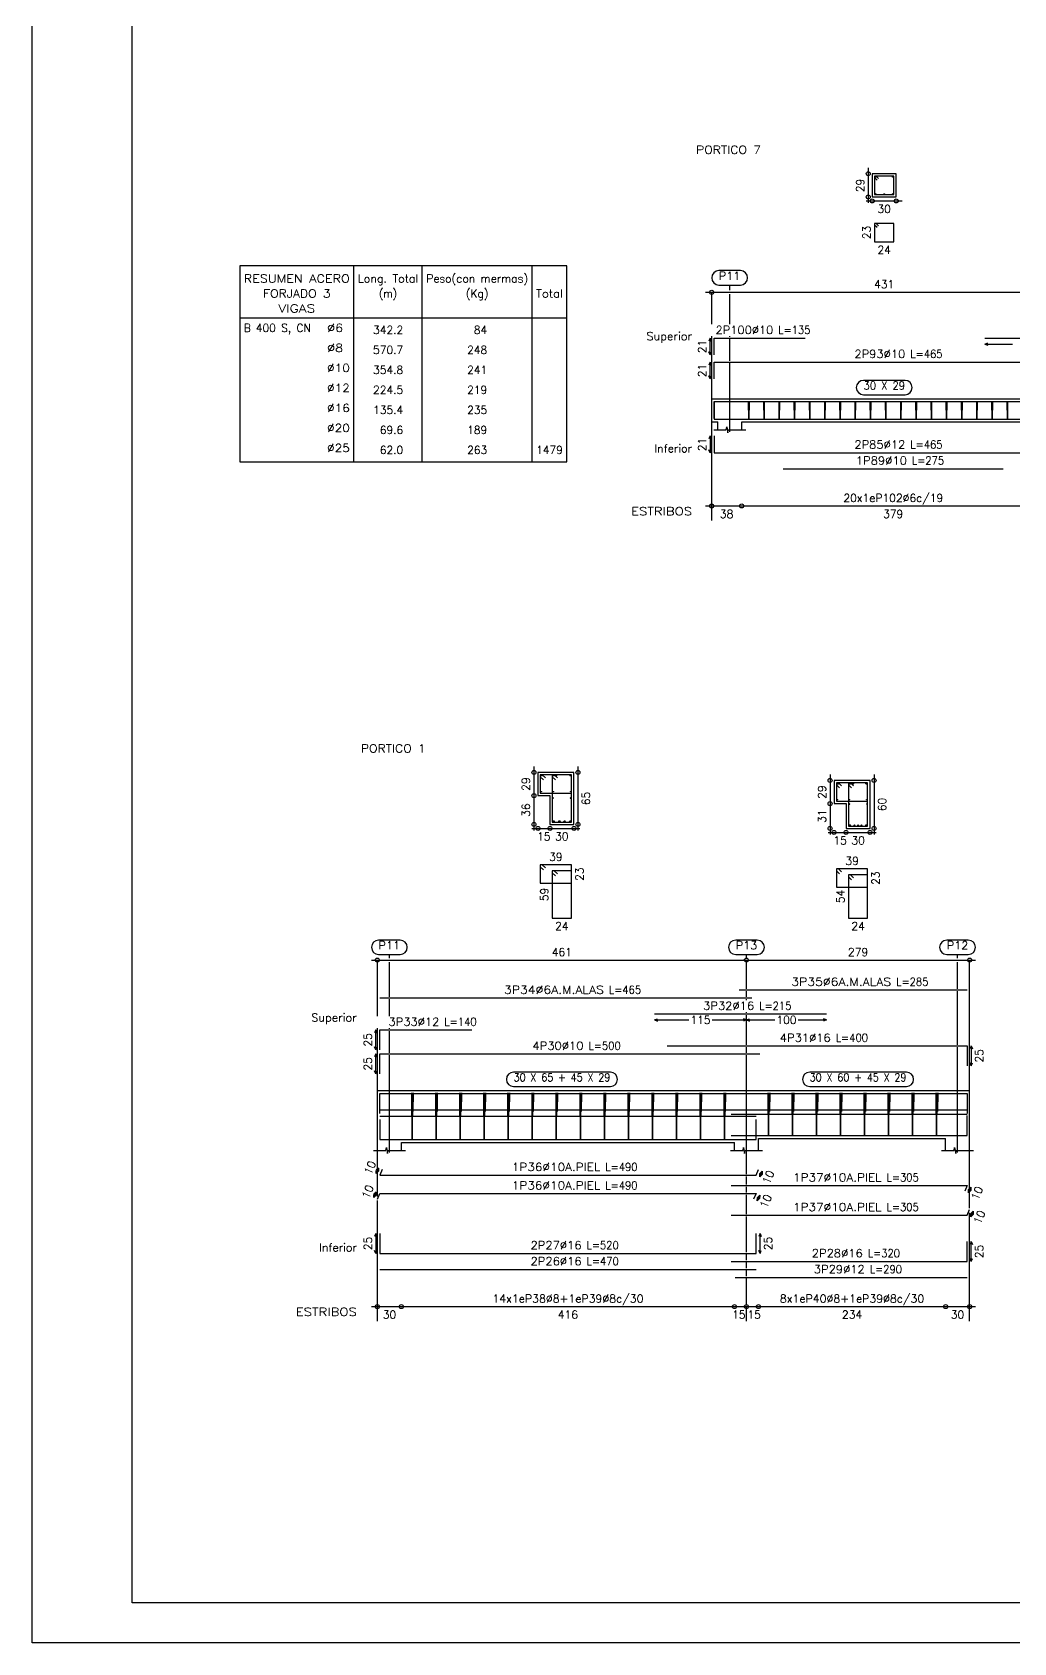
# Model space of a CAD drawing. Header units: millimetres. Extents: x 650.1 to 709.5, y 350.8 to 392.8.
# Drawn here: x 650.06 to 662.33, y 350.78 to 370.91 of the extents above; entities that cross this region are included whole.
import ezdxf
from ezdxf.enums import TextEntityAlignment as Align

# ---------------------------------------------------------------- set-up
doc = ezdxf.new("R2010")
doc.units = ezdxf.units.MM
doc.linetypes.add('CYPELINEA', pattern=[0])
for name, color, linetype in [('015', 1, 'Continuous'), ('07', 6, 'Continuous'), ('ARM_DENTRO_VIGA', 4, 'Continuous'), ('ARM_ESTRIBOS', 5, 'Continuous'), ('ARM_LONGITUDES', 3, 'CYPELINEA'), ('ARM_TEXTOS', 3, 'CYPELINEA'), ('COT_ARM', 3, 'CYPELINEA'), ('COT_COTAS', 3, 'CYPELINEA'), ('COT_EST', 3, 'CYPELINEA'), ('COT_LIN_APOYOS', 2, 'CYPELINEA'), ('COT_LIN_AUX_COTA', 2, 'CYPELINEA'), ('REF_ESCALA', 3, 'CYPELINEA'), ('REF_NOMBRE', 3, 'CYPELINEA'), ('REF_REFERENCIA', 3, 'CYPELINEA'), ('SEC_CONTORNOS', 2, 'Continuous'), ('SEC_DIM_VIGA', 3, 'CYPELINEA'), ('TABLAS', 1, 'CYPELINEA'), ('TXT_EST', 3, 'CYPELINEA'), ('TXT_LONG', 3, 'CYPELINEA')]:
    doc.layers.add(name, color=color, linetype=linetype)
doc.styles.get("Standard").update_dxf_attribs({"font": 'romans.shx'})

# ---------------------------------------------------------------- blocks, each defined once
blk = doc.blocks.new('A0H')
at = {"layer": '015'}
blk.add_lwpolyline([(-1179, -10), (-1179, 831), (10, 831), (10, -10)], close=True, dxfattribs=at)
at = {"layer": '07'}
blk.add_lwpolyline([(-1154, 0), (-1154, 821), (0, 821), (0, 0)], close=True, dxfattribs=at)

msp = doc.modelspace()

# ---------------------------------------------------------------- linework, layer by layer
at = {"layer": 'ARM_DENTRO_VIGA', "color": 4}
for p, q in [((660.592, 369.102), (660.607, 369.102)), ((660.599, 369.11), (660.599, 369.095)), ((660.81, 369.102), (660.825, 369.102)), ((660.817, 369.11), (660.817, 369.095)), ((660.591, 368.885), (660.609, 368.885)), ((660.6, 368.894), (660.6, 368.876)), ((660.701, 368.885), (660.716, 368.885)), ((660.708, 368.892), (660.708, 368.877)), ((660.807, 368.885), (660.825, 368.885)), ((660.816, 368.894), (660.816, 368.876)), ((656.424, 361.629), (656.424, 361.614)), ((656.574, 361.629), (656.574, 361.614)), ((656.608, 361.629), (656.608, 361.614)), ((656.788, 361.629), (656.788, 361.614)), ((656.417, 361.621), (656.432, 361.621)), ((656.422, 361.424), (656.422, 361.415)), ((656.567, 361.621), (656.582, 361.621)), ((656.572, 361.424), (656.572, 361.415)), ((656.601, 361.621), (656.616, 361.621)), ((656.781, 361.621), (656.796, 361.621)), ((656.79, 361.424), (656.79, 361.415)), ((660.115, 361.521), (660.139, 361.521)), ((660.127, 361.533), (660.127, 361.509)), ((660.265, 361.521), (660.289, 361.521)), ((660.277, 361.533), (660.277, 361.509)), ((660.305, 361.521), (660.329, 361.521)), ((660.317, 361.533), (660.317, 361.509)), ((660.473, 361.521), (660.497, 361.521)), ((660.485, 361.533), (660.485, 361.509)), ((656.418, 361.419), (656.427, 361.419)), ((656.562, 361.339), (656.577, 361.339)), ((656.568, 361.419), (656.577, 361.419)), ((656.569, 361.347), (656.569, 361.332)), ((656.785, 361.339), (656.8, 361.339)), ((656.786, 361.419), (656.795, 361.419)), ((656.793, 361.347), (656.793, 361.332)), ((660.118, 361.319), (660.127, 361.319)), ((660.122, 361.324), (660.122, 361.315)), ((660.262, 361.264), (660.277, 361.264)), ((660.268, 361.319), (660.277, 361.319)), ((660.269, 361.272), (660.269, 361.257)), ((660.272, 361.324), (660.272, 361.315)), ((660.485, 361.264), (660.5, 361.264)), ((660.486, 361.319), (660.495, 361.319)), ((660.49, 361.324), (660.49, 361.315)), ((660.493, 361.272), (660.493, 361.257)), ((656.565, 361.047), (656.589, 361.047)), ((656.577, 361.059), (656.577, 361.035)), ((656.637, 361.047), (656.661, 361.047)), ((656.649, 361.059), (656.649, 361.035)), ((656.701, 361.047), (656.725, 361.047)), ((656.713, 361.059), (656.713, 361.035)), ((656.773, 361.047), (656.797, 361.047)), ((656.785, 361.059), (656.785, 361.035)), ((660.265, 360.997), (660.289, 360.997)), ((660.277, 361.009), (660.277, 360.985)), ((660.328, 360.997), (660.346, 360.997)), ((660.337, 361.006), (660.337, 360.988)), ((660.372, 360.997), (660.39, 360.997)), ((660.381, 361.006), (660.381, 360.988)), ((660.416, 360.997), (660.434, 360.997)), ((660.425, 361.006), (660.425, 360.988)), ((660.473, 360.997), (660.497, 360.997)), ((660.485, 361.009), (660.485, 360.985))]:
    msp.add_line(p, q, dxfattribs=at)
for points in [[(658.582, 366.876), (658.582, 367.086), (659.722, 367.086)], [(661.964, 367.086), (663.714, 367.086)], [(658.582, 366.576), (658.582, 366.786), (663.022, 366.786)], [(658.582, 366.082), (658.582, 366.292), (663.022, 366.292)], [(658.582, 366.082), (658.582, 366.292), (659.722, 366.292)], [(658.582, 366.284), (658.582, 366.074), (663.022, 366.074)], [(661.964, 366.292), (663.714, 366.292)], [(659.446, 366.074), (662.196, 366.074)], [(658.582, 365.863), (658.582, 365.653), (663.022, 365.653)], [(659.446, 365.453), (662.196, 365.453)], [(654.405, 358.842), (659.055, 358.842)], [(658.895, 358.942), (661.745, 358.942)], [(657.837, 358.642), (659.987, 358.642)], [(654.405, 358.192), (654.405, 358.442), (655.555, 358.442)], [(657.995, 358.242), (661.745, 358.242), (661.745, 357.992)], [(654.405, 357.892), (654.405, 358.142), (659.155, 358.142)], [(654.405, 357.396), (654.405, 357.646), (659.155, 357.646)], [(654.405, 357.396), (654.405, 357.646), (655.555, 357.646)], [(657.837, 357.646), (659.987, 357.646)], [(657.995, 357.646), (661.745, 357.646), (661.745, 357.396)], [(654.405, 357.444), (659.055, 357.444)], [(658.895, 357.444), (661.745, 357.444)], [(654.406, 357.364), (659.106, 357.364)], [(654.406, 357.364), (659.106, 357.364)], [(654.406, 357.322), (654.406, 357.072), (659.106, 357.072), (659.106, 357.322)], [(658.795, 357.389), (661.745, 357.389)], [(658.795, 357.389), (661.745, 357.389)], [(658.795, 357.122), (661.745, 357.122), (661.745, 357.372)], [(654.406, 357.072), (659.106, 357.072)], [(658.845, 357.122), (661.745, 357.122)], [(654.436, 356.696), (654.406, 356.626), (659.106, 356.626), (659.136, 356.696)], [(654.376, 356.326), (654.406, 356.396), (659.106, 356.396), (659.076, 356.326)], [(658.795, 356.496), (661.745, 356.496), (661.715, 356.426)], [(658.795, 356.126), (661.745, 356.126), (661.775, 356.196)], [(654.406, 355.899), (654.406, 355.649), (659.106, 355.649), (659.106, 355.899)], [(658.795, 355.549), (661.745, 355.549), (661.745, 355.799)], [(654.406, 355.449), (659.106, 355.449)], [(658.845, 355.349), (661.745, 355.349)]]:
    msp.add_lwpolyline(points, dxfattribs=at)
for centre, radius in [((660.599, 369.102), 0.005), ((660.817, 369.102), 0.005), ((660.6, 368.885), 0.006), ((660.708, 368.885), 0.005), ((660.816, 368.885), 0.006), ((656.424, 361.621), 0.005), ((656.574, 361.621), 0.005), ((656.608, 361.621), 0.005), ((656.788, 361.621), 0.005), ((656.422, 361.419), 0.003), ((656.572, 361.419), 0.003), ((656.79, 361.419), 0.003), ((660.127, 361.521), 0.008), ((660.277, 361.521), 0.008), ((660.317, 361.521), 0.008), ((660.485, 361.521), 0.008), ((656.569, 361.339), 0.005), ((656.793, 361.339), 0.005), ((660.122, 361.319), 0.003), ((660.269, 361.264), 0.005), ((660.272, 361.319), 0.003), ((660.49, 361.319), 0.003), ((660.493, 361.264), 0.005), ((656.577, 361.047), 0.008), ((656.649, 361.047), 0.008), ((656.713, 361.047), 0.008), ((656.785, 361.047), 0.008), ((660.277, 360.997), 0.008), ((660.337, 360.997), 0.006), ((660.381, 360.997), 0.006), ((660.425, 360.997), 0.006), ((660.485, 360.997), 0.008)]:
    msp.add_circle(centre, radius, dxfattribs=at)
at = {"layer": 'ARM_ESTRIBOS', "color": 5}
for points in [[(660.636, 369.079), (660.606, 369.109), (660.588, 369.109), (660.588, 368.879), (660.828, 368.879), (660.828, 369.109), (660.588, 369.109), (660.588, 369.091), (660.618, 369.061)], [(660.636, 368.489), (660.606, 368.519), (660.588, 368.519), (660.588, 368.289), (660.828, 368.289), (660.828, 368.519), (660.588, 368.519), (660.588, 368.501), (660.618, 368.471)], [(659.02, 366.269), (659.02, 366.298), (659.017, 366.068), (659.014, 366.298), (659.014, 366.28), (659.014, 366.251)], [(659.21, 366.269), (659.21, 366.298), (659.207, 366.068), (659.204, 366.298), (659.204, 366.28), (659.204, 366.251)], [(659.4, 366.269), (659.4, 366.298), (659.397, 366.068), (659.394, 366.298), (659.394, 366.28), (659.394, 366.251)], [(659.59, 366.269), (659.59, 366.298), (659.587, 366.068), (659.584, 366.298), (659.584, 366.28), (659.584, 366.251)], [(659.78, 366.269), (659.78, 366.298), (659.777, 366.068), (659.774, 366.298), (659.774, 366.28), (659.774, 366.251)], [(659.97, 366.269), (659.97, 366.298), (659.967, 366.068), (659.964, 366.298), (659.964, 366.28), (659.964, 366.251)], [(660.16, 366.269), (660.16, 366.298), (660.157, 366.068), (660.154, 366.298), (660.154, 366.28), (660.154, 366.251)], [(660.35, 366.269), (660.35, 366.298), (660.347, 366.068), (660.344, 366.298), (660.344, 366.28), (660.344, 366.251)], [(660.54, 366.269), (660.54, 366.298), (660.537, 366.068), (660.534, 366.298), (660.534, 366.28), (660.534, 366.251)], [(660.73, 366.269), (660.73, 366.298), (660.727, 366.068), (660.724, 366.298), (660.724, 366.28), (660.724, 366.251)], [(660.92, 366.269), (660.92, 366.298), (660.917, 366.068), (660.914, 366.298), (660.914, 366.28), (660.914, 366.251)], [(661.11, 366.269), (661.11, 366.298), (661.107, 366.068), (661.104, 366.298), (661.104, 366.28), (661.104, 366.251)], [(661.3, 366.269), (661.3, 366.298), (661.297, 366.068), (661.294, 366.298), (661.294, 366.28), (661.294, 366.251)], [(661.49, 366.269), (661.49, 366.298), (661.487, 366.068), (661.484, 366.298), (661.484, 366.28), (661.484, 366.251)], [(661.68, 366.269), (661.68, 366.298), (661.677, 366.068), (661.674, 366.298), (661.674, 366.28), (661.674, 366.251)], [(661.87, 366.269), (661.87, 366.298), (661.867, 366.068), (661.864, 366.298), (661.864, 366.28), (661.864, 366.251)], [(662.06, 366.269), (662.06, 366.298), (662.057, 366.068), (662.054, 366.298), (662.054, 366.28), (662.054, 366.251)], [(662.25, 366.269), (662.25, 366.298), (662.247, 366.068), (662.244, 366.298), (662.244, 366.28), (662.244, 366.251)], [(656.475, 361.59), (656.435, 361.629), (656.411, 361.629), (656.411, 361.399), (656.801, 361.399), (656.801, 361.629), (656.411, 361.629), (656.411, 361.605), (656.451, 361.566)], [(656.625, 361.59), (656.585, 361.629), (656.561, 361.629), (656.561, 361.039), (656.801, 361.039), (656.801, 361.629), (656.561, 361.629), (656.561, 361.605), (656.601, 361.566)], [(660.175, 361.49), (660.135, 361.529), (660.111, 361.529), (660.111, 361.299), (660.501, 361.299), (660.501, 361.529), (660.111, 361.529), (660.111, 361.505), (660.151, 361.466)], [(660.325, 361.49), (660.285, 361.529), (660.261, 361.529), (660.261, 360.989), (660.501, 360.989), (660.501, 361.529), (660.261, 361.529), (660.261, 361.505), (660.301, 361.466)], [(656.475, 360.465), (656.435, 360.504), (656.411, 360.504), (656.411, 360.274), (656.801, 360.274), (656.801, 360.504), (656.411, 360.504), (656.411, 360.48), (656.451, 360.441)], [(656.625, 360.39), (656.585, 360.429), (656.561, 360.429), (656.561, 359.839), (656.801, 359.839), (656.801, 360.429), (656.561, 360.429), (656.561, 360.405), (656.601, 360.366)], [(660.175, 360.415), (660.135, 360.454), (660.111, 360.454), (660.111, 360.224), (660.501, 360.224), (660.501, 360.454), (660.111, 360.454), (660.111, 360.43), (660.151, 360.391)], [(660.325, 360.34), (660.285, 360.379), (660.261, 360.379), (660.261, 359.839), (660.501, 359.839), (660.501, 360.379), (660.261, 360.379), (660.261, 360.355), (660.301, 360.316)], [(654.815, 357.615), (654.815, 357.654), (654.811, 357.064), (654.807, 357.654), (654.806, 357.63), (654.806, 357.591)], [(654.824, 357.615), (654.824, 357.654), (654.82, 357.424), (654.816, 357.654), (654.816, 357.63), (654.816, 357.591)], [(655.115, 357.615), (655.115, 357.654), (655.111, 357.064), (655.107, 357.654), (655.106, 357.63), (655.106, 357.591)], [(655.124, 357.615), (655.124, 357.654), (655.12, 357.424), (655.116, 357.654), (655.116, 357.63), (655.116, 357.591)], [(655.415, 357.615), (655.415, 357.654), (655.411, 357.064), (655.407, 357.654), (655.406, 357.63), (655.406, 357.591)], [(655.424, 357.615), (655.424, 357.654), (655.42, 357.424), (655.416, 357.654), (655.416, 357.63), (655.416, 357.591)], [(655.715, 357.615), (655.715, 357.654), (655.711, 357.064), (655.707, 357.654), (655.706, 357.63), (655.706, 357.591)], [(655.724, 357.615), (655.724, 357.654), (655.72, 357.424), (655.716, 357.654), (655.716, 357.63), (655.716, 357.591)], [(656.015, 357.615), (656.015, 357.654), (656.011, 357.064), (656.007, 357.654), (656.006, 357.63), (656.006, 357.591)], [(656.024, 357.615), (656.024, 357.654), (656.02, 357.424), (656.016, 357.654), (656.016, 357.63), (656.016, 357.591)], [(656.315, 357.615), (656.315, 357.654), (656.311, 357.064), (656.307, 357.654), (656.306, 357.63), (656.306, 357.591)], [(656.324, 357.615), (656.324, 357.654), (656.32, 357.424), (656.316, 357.654), (656.316, 357.63), (656.316, 357.591)], [(656.615, 357.615), (656.615, 357.654), (656.611, 357.064), (656.607, 357.654), (656.606, 357.63), (656.606, 357.591)], [(656.624, 357.615), (656.624, 357.654), (656.62, 357.424), (656.616, 357.654), (656.616, 357.63), (656.616, 357.591)], [(656.915, 357.615), (656.915, 357.654), (656.911, 357.064), (656.907, 357.654), (656.906, 357.63), (656.906, 357.591)], [(656.924, 357.615), (656.924, 357.654), (656.92, 357.424), (656.916, 357.654), (656.916, 357.63), (656.916, 357.591)], [(657.215, 357.615), (657.215, 357.654), (657.211, 357.064), (657.207, 357.654), (657.206, 357.63), (657.206, 357.591)], [(657.224, 357.615), (657.224, 357.654), (657.22, 357.424), (657.216, 357.654), (657.216, 357.63), (657.216, 357.591)], [(657.515, 357.615), (657.515, 357.654), (657.511, 357.064), (657.507, 357.654), (657.506, 357.63), (657.506, 357.591)], [(657.524, 357.615), (657.524, 357.654), (657.52, 357.424), (657.516, 357.654), (657.516, 357.63), (657.516, 357.591)], [(657.815, 357.615), (657.815, 357.654), (657.811, 357.064), (657.807, 357.654), (657.806, 357.63), (657.806, 357.591)], [(657.824, 357.615), (657.824, 357.654), (657.82, 357.424), (657.816, 357.654), (657.816, 357.63), (657.816, 357.591)], [(658.115, 357.615), (658.115, 357.654), (658.111, 357.064), (658.107, 357.654), (658.106, 357.63), (658.106, 357.591)], [(658.124, 357.615), (658.124, 357.654), (658.12, 357.424), (658.116, 357.654), (658.116, 357.63), (658.116, 357.591)], [(658.415, 357.615), (658.415, 357.654), (658.411, 357.064), (658.407, 357.654), (658.406, 357.63), (658.406, 357.591)], [(658.424, 357.615), (658.424, 357.654), (658.42, 357.424), (658.416, 357.654), (658.416, 357.63), (658.416, 357.591)], [(658.715, 357.615), (658.715, 357.654), (658.711, 357.064), (658.707, 357.654), (658.706, 357.63), (658.706, 357.591)], [(658.724, 357.615), (658.724, 357.654), (658.72, 357.424), (658.716, 357.654), (658.716, 357.63), (658.716, 357.591)], [(659.267, 357.615), (659.267, 357.654), (659.263, 357.114), (659.259, 357.654), (659.259, 357.63), (659.259, 357.591)], [(659.277, 357.615), (659.277, 357.654), (659.273, 357.424), (659.269, 357.654), (659.268, 357.63), (659.268, 357.591)], [(659.567, 357.615), (659.567, 357.654), (659.563, 357.114), (659.559, 357.654), (659.559, 357.63), (659.559, 357.591)], [(659.577, 357.615), (659.577, 357.654), (659.573, 357.424), (659.569, 357.654), (659.568, 357.63), (659.568, 357.591)], [(659.867, 357.615), (659.867, 357.654), (659.863, 357.114), (659.859, 357.654), (659.859, 357.63), (659.859, 357.591)], [(659.877, 357.615), (659.877, 357.654), (659.873, 357.424), (659.869, 357.654), (659.868, 357.63), (659.868, 357.591)], [(660.167, 357.615), (660.167, 357.654), (660.163, 357.114), (660.159, 357.654), (660.159, 357.63), (660.159, 357.591)], [(660.177, 357.615), (660.177, 357.654), (660.173, 357.424), (660.169, 357.654), (660.168, 357.63), (660.168, 357.591)], [(660.467, 357.615), (660.467, 357.654), (660.463, 357.114), (660.459, 357.654), (660.459, 357.63), (660.459, 357.591)], [(660.477, 357.615), (660.477, 357.654), (660.473, 357.424), (660.469, 357.654), (660.468, 357.63), (660.468, 357.591)], [(660.767, 357.615), (660.767, 357.654), (660.763, 357.114), (660.759, 357.654), (660.759, 357.63), (660.759, 357.591)], [(660.777, 357.615), (660.777, 357.654), (660.773, 357.424), (660.769, 357.654), (660.768, 357.63), (660.768, 357.591)], [(661.067, 357.615), (661.067, 357.654), (661.063, 357.114), (661.059, 357.654), (661.059, 357.63), (661.059, 357.591)], [(661.077, 357.615), (661.077, 357.654), (661.073, 357.424), (661.069, 357.654), (661.068, 357.63), (661.068, 357.591)], [(661.367, 357.615), (661.367, 357.654), (661.363, 357.114), (661.359, 357.654), (661.359, 357.63), (661.359, 357.591)], [(661.377, 357.615), (661.377, 357.654), (661.373, 357.424), (661.369, 357.654), (661.368, 357.63), (661.368, 357.591)]]:
    msp.add_lwpolyline(points, dxfattribs=at)
at = {"layer": 'ARM_LONGITUDES', "color": 3}
for p, q in [((658.532, 367.086), (658.517, 367.048)), ((658.532, 366.876), (658.532, 367.086)), ((658.532, 367.086), (658.547, 367.048)), ((658.532, 366.876), (658.517, 366.913)), ((658.532, 366.876), (658.547, 366.913)), ((658.532, 366.786), (658.517, 366.748)), ((658.532, 366.576), (658.532, 366.786)), ((658.532, 366.786), (658.547, 366.748)), ((658.532, 366.576), (658.517, 366.613)), ((658.532, 366.576), (658.547, 366.613)), ((658.532, 365.863), (658.517, 365.826)), ((658.532, 365.863), (658.532, 365.653)), ((658.532, 365.863), (658.547, 365.826)), ((658.532, 365.653), (658.517, 365.691)), ((658.532, 365.653), (658.547, 365.691)), ((654.355, 358.442), (654.34, 358.404)), ((654.355, 358.192), (654.355, 358.442)), ((654.355, 358.442), (654.37, 358.404)), ((654.355, 358.192), (654.34, 358.229)), ((654.355, 358.192), (654.37, 358.229)), ((661.795, 358.242), (661.78, 358.204)), ((661.795, 358.242), (661.795, 357.992)), ((661.795, 358.242), (661.81, 358.204)), ((654.355, 358.142), (654.34, 358.104)), ((654.355, 357.892), (654.355, 358.142)), ((654.355, 358.142), (654.37, 358.104)), ((661.795, 357.992), (661.78, 358.029)), ((661.795, 357.992), (661.81, 358.029)), ((654.355, 357.892), (654.34, 357.929)), ((654.355, 357.892), (654.37, 357.929)), ((654.39, 356.716), (654.36, 356.646)), ((654.36, 356.646), (654.361, 356.687)), ((654.36, 356.646), (654.389, 356.675)), ((654.39, 356.716), (654.361, 356.688)), ((654.39, 356.716), (654.389, 356.676)), ((659.152, 356.607), (659.182, 356.677)), ((659.152, 356.607), (659.153, 356.647)), ((659.152, 356.607), (659.181, 356.635)), ((659.182, 356.677), (659.153, 356.648)), ((659.182, 356.677), (659.181, 356.636)), ((654.33, 356.346), (654.36, 356.416)), ((654.36, 356.416), (654.331, 356.388)), ((654.36, 356.416), (654.359, 356.376)), ((661.791, 356.477), (661.761, 356.407)), ((661.761, 356.407), (661.762, 356.447)), ((661.761, 356.407), (661.789, 356.435)), ((661.791, 356.477), (661.762, 356.448)), ((661.791, 356.477), (661.79, 356.436)), ((654.33, 356.346), (654.331, 356.387)), ((654.33, 356.346), (654.359, 356.375)), ((659.152, 356.377), (659.122, 356.307)), ((659.122, 356.307), (659.123, 356.347)), ((659.122, 356.307), (659.151, 356.335)), ((659.152, 356.377), (659.123, 356.348)), ((659.152, 356.377), (659.151, 356.336)), ((661.791, 356.107), (661.821, 356.177)), ((661.791, 356.107), (661.792, 356.147)), ((661.791, 356.107), (661.819, 356.135)), ((661.821, 356.177), (661.792, 356.148)), ((661.821, 356.177), (661.82, 356.136)), ((654.356, 355.899), (654.341, 355.862)), ((654.356, 355.899), (654.356, 355.649)), ((654.356, 355.899), (654.371, 355.862)), ((659.156, 355.899), (659.141, 355.862)), ((659.156, 355.649), (659.156, 355.899)), ((659.156, 355.899), (659.171, 355.862)), ((661.795, 355.799), (661.78, 355.762)), ((661.795, 355.549), (661.795, 355.799)), ((661.795, 355.799), (661.81, 355.762)), ((654.356, 355.649), (654.341, 355.687)), ((654.356, 355.649), (654.371, 355.687)), ((659.156, 355.649), (659.141, 355.687)), ((659.156, 355.649), (659.171, 355.687)), ((661.795, 355.549), (661.78, 355.587)), ((661.795, 355.549), (661.81, 355.587))]:
    msp.add_line(p, q, dxfattribs=at)
at = {"layer": 'COT_ARM', "color": 3}
for p, q in [((661.964, 367.011), (662.002, 367.026)), ((661.964, 367.011), (662.312, 367.011)), ((661.964, 367.011), (662.002, 366.996)), ((657.837, 358.567), (657.875, 358.582)), ((657.837, 358.567), (658.268, 358.567)), ((657.837, 358.567), (657.875, 358.552)), ((658.557, 358.567), (658.987, 358.567)), ((658.987, 358.567), (658.95, 358.582)), ((658.987, 358.567), (658.95, 358.552)), ((658.987, 358.567), (659.025, 358.582)), ((658.987, 358.567), (659.343, 358.567)), ((658.987, 358.567), (659.025, 358.552)), ((659.632, 358.567), (659.987, 358.567)), ((659.987, 358.567), (659.95, 358.582)), ((659.987, 358.567), (659.95, 358.552))]:
    msp.add_line(p, q, dxfattribs=at)
at = {"layer": 'COT_COTAS', "color": 3}
for p, q in [((658.477, 367.658), (662.864, 367.658)), ((654.3, 359.314), (658.987, 359.314)), ((658.987, 359.314), (661.85, 359.314))]:
    msp.add_line(p, q, dxfattribs=at)
for centre in [(658.552, 367.658), (654.375, 359.314), (658.987, 359.314), (661.775, 359.314)]:
    msp.add_circle(centre, 0.025, dxfattribs=at)
at = {"layer": 'COT_EST', "color": 3}
for p, q in [((658.477, 364.988), (658.927, 364.988)), ((658.927, 364.988), (662.714, 364.988)), ((654.3, 354.984), (654.675, 354.984)), ((654.675, 354.984), (658.837, 354.984)), ((658.837, 354.984), (658.987, 354.984)), ((658.987, 354.984), (659.137, 354.984)), ((659.137, 354.984), (661.475, 354.984)), ((661.475, 354.984), (661.85, 354.984))]:
    msp.add_line(p, q, dxfattribs=at)
for centre in [(658.552, 364.988), (658.927, 364.988), (654.375, 354.984), (654.675, 354.984), (658.837, 354.984), (658.987, 354.984), (659.137, 354.984), (661.475, 354.984), (661.775, 354.984)]:
    msp.add_circle(centre, 0.025, dxfattribs=at)
at = {"layer": 'COT_LIN_APOYOS', "color": 2}
for p, q in [((658.552, 367.646), (658.552, 367.658)), ((658.552, 367.458), (658.552, 367.646)), ((658.552, 367.258), (658.552, 367.458)), ((658.552, 366.558), (658.552, 367.108)), ((658.552, 365.878), (658.552, 366.558)), ((658.552, 365.138), (658.552, 365.878)), ((658.552, 365.001), (658.552, 365.138)), ((658.552, 364.976), (658.552, 365.001)), ((658.552, 364.808), (658.552, 364.976)), ((654.375, 359.302), (654.375, 359.314)), ((654.375, 359.114), (654.375, 359.302)), ((658.987, 359.114), (658.987, 359.302)), ((661.775, 359.302), (661.775, 359.314)), ((661.775, 359.114), (661.775, 359.302)), ((654.375, 358.614), (654.375, 359.114)), ((658.987, 358.957), (658.987, 359.114)), ((661.775, 357.914), (661.775, 359.114)), ((658.987, 358.857), (658.987, 358.927)), ((658.987, 358.814), (658.987, 358.827)), ((658.987, 358.657), (658.987, 358.664)), ((658.987, 358.574), (658.987, 358.627)), ((654.375, 357.914), (654.375, 358.464)), ((658.987, 358.257), (658.987, 358.559)), ((658.987, 358.157), (658.987, 358.227)), ((658.987, 357.914), (658.987, 358.127)), ((654.375, 356.799), (654.375, 357.914)), ((658.987, 356.799), (658.987, 357.914)), ((661.775, 356.799), (661.775, 357.914)), ((654.375, 356.699), (654.375, 356.799)), ((658.987, 356.641), (658.987, 356.799)), ((661.775, 356.46), (661.775, 356.799)), ((654.375, 356.362), (654.375, 356.664)), ((658.987, 356.511), (658.987, 356.611)), ((658.987, 356.411), (658.987, 356.481)), ((661.775, 356.213), (661.775, 356.425)), ((654.375, 355.914), (654.375, 356.311)), ((658.987, 356.141), (658.987, 356.381)), ((658.987, 355.914), (658.987, 356.111)), ((661.775, 355.914), (661.775, 356.158)), ((654.375, 355.134), (654.375, 355.914)), ((658.987, 355.664), (658.987, 355.914)), ((661.775, 355.134), (661.775, 355.914)), ((658.987, 355.564), (658.987, 355.634)), ((658.987, 355.464), (658.987, 355.534)), ((658.987, 355.364), (658.987, 355.434)), ((658.987, 355.134), (658.987, 355.334)), ((654.375, 354.997), (654.375, 355.134)), ((654.375, 354.972), (654.375, 354.997)), ((658.987, 354.997), (658.987, 355.134)), ((661.775, 354.997), (661.775, 355.134)), ((661.775, 354.972), (661.775, 354.997)), ((654.375, 354.804), (654.375, 354.972)), ((658.987, 354.804), (658.987, 354.972)), ((661.775, 354.804), (661.775, 354.972))]:
    msp.add_line(p, q, dxfattribs=at)
at = {"layer": 'COT_LIN_AUX_COTA', "color": 2}
for p, q in [((658.777, 367.683), (658.777, 367.749)), ((658.777, 367.458), (658.777, 367.633)), ((658.777, 367.258), (658.777, 367.458)), ((658.777, 367.101), (658.777, 367.108)), ((658.777, 366.801), (658.777, 367.071)), ((658.777, 366.558), (658.777, 366.771)), ((658.777, 365.913), (658.777, 366.558)), ((654.525, 359.339), (654.525, 359.384)), ((654.525, 359.114), (654.525, 359.289)), ((658.987, 359.339), (658.987, 359.384)), ((661.625, 359.339), (661.625, 359.384)), ((661.625, 359.114), (661.625, 359.289)), ((654.525, 358.857), (654.525, 359.114)), ((661.625, 358.957), (661.625, 359.114)), ((654.525, 358.614), (654.525, 358.827)), ((661.625, 358.257), (661.625, 358.927)), ((654.525, 358.457), (654.525, 358.464)), ((654.525, 358.157), (654.525, 358.427)), ((661.625, 357.914), (661.625, 358.227)), ((654.525, 357.914), (654.525, 358.127)), ((654.525, 356.909), (654.525, 357.914)), ((661.625, 356.909), (661.625, 357.914))]:
    msp.add_line(p, q, dxfattribs=at)
at = {"layer": 'REF_NOMBRE', "color": 3}
for p, q in [((660.968, 366.558), (660.449, 366.558)), ((660.449, 366.378), (660.968, 366.378)), ((657.286, 357.914), (656.077, 357.914)), ((660.986, 357.914), (659.777, 357.914)), ((656.077, 357.734), (657.286, 357.734)), ((659.777, 357.734), (660.986, 357.734))]:
    msp.add_line(p, q, dxfattribs=at)
for centre, start, end in [((660.449, 366.468), 90, 270), ((660.968, 366.468), 270, 90), ((656.077, 357.824), 90, 270), ((657.286, 357.824), 270, 90), ((659.777, 357.824), 90, 270), ((660.986, 357.824), 270, 90)]:
    msp.add_arc(centre, 0.09, start, end, dxfattribs=at)
at = {"layer": 'REF_REFERENCIA', "color": 3}
for p, q in [((658.911, 367.929), (658.643, 367.929)), ((658.643, 367.749), (658.911, 367.749)), ((654.659, 359.564), (654.391, 359.564)), ((659.121, 359.564), (658.853, 359.564)), ((661.759, 359.564), (661.49, 359.564)), ((654.391, 359.384), (654.659, 359.384)), ((658.853, 359.384), (659.121, 359.384)), ((661.49, 359.384), (661.759, 359.384))]:
    msp.add_line(p, q, dxfattribs=at)
for centre, start, end in [((658.643, 367.839), 90, 270), ((658.911, 367.839), 270, 90), ((654.391, 359.474), 90, 270), ((654.659, 359.474), 270, 90), ((658.853, 359.474), 90, 270), ((659.121, 359.474), 270, 90), ((661.49, 359.474), 90, 270), ((661.759, 359.474), 270, 90)]:
    msp.add_arc(centre, 0.09, start, end, dxfattribs=at)
at = {"layer": 'SEC_CONTORNOS', "color": 2}
for p, q in [((658.552, 366.038), (658.552, 366.328)), ((658.552, 366.328), (658.627, 366.328)), ((658.627, 366.328), (658.927, 366.328)), ((658.627, 366.328), (658.927, 366.328)), ((658.927, 366.328), (662.714, 366.328)), ((658.552, 366.038), (658.627, 366.038)), ((658.577, 365.938), (658.734, 365.938)), ((658.627, 365.938), (658.627, 366.038)), ((658.734, 365.938), (658.741, 365.976)), ((658.741, 365.976), (658.753, 365.901)), ((658.753, 365.901), (658.759, 365.938)), ((658.759, 365.938), (658.977, 365.938)), ((658.927, 366.038), (662.714, 366.038)), ((658.927, 365.938), (658.927, 366.038)), ((654.375, 357.034), (654.375, 357.684)), ((654.375, 357.034), (654.375, 357.684)), ((654.375, 357.684), (654.675, 357.684)), ((654.375, 357.684), (654.675, 357.684)), ((654.675, 357.684), (658.837, 357.684)), ((658.837, 357.684), (658.987, 357.684)), ((658.837, 357.684), (658.987, 357.684)), ((658.987, 357.684), (659.137, 357.684)), ((658.987, 357.684), (659.137, 357.684)), ((659.137, 357.684), (661.475, 357.684)), ((661.475, 357.684), (661.775, 357.684)), ((661.475, 357.684), (661.775, 357.684)), ((661.775, 357.084), (661.775, 357.684)), ((661.775, 357.084), (661.775, 357.684)), ((654.375, 356.934), (654.375, 357.034)), ((654.675, 357.034), (658.837, 357.034)), ((654.675, 356.934), (654.675, 357.034)), ((658.837, 356.934), (658.837, 357.034)), ((659.137, 357.084), (661.475, 357.084)), ((659.137, 356.934), (659.137, 357.084)), ((661.475, 356.934), (661.475, 357.084)), ((661.775, 356.934), (661.775, 357.084)), ((654.325, 356.934), (654.482, 356.934)), ((654.482, 356.934), (654.489, 356.972)), ((654.489, 356.972), (654.501, 356.897)), ((654.501, 356.897), (654.507, 356.934)), ((654.507, 356.934), (654.725, 356.934)), ((658.787, 356.934), (658.945, 356.934)), ((658.945, 356.934), (658.951, 356.972)), ((658.951, 356.972), (658.963, 356.897)), ((658.963, 356.897), (658.97, 356.934)), ((658.97, 356.934), (659.187, 356.934)), ((661.425, 356.934), (661.582, 356.934)), ((661.582, 356.934), (661.588, 356.972)), ((661.588, 356.972), (661.601, 356.897)), ((661.601, 356.897), (661.607, 356.934)), ((661.607, 356.934), (661.825, 356.934))]:
    msp.add_line(p, q, dxfattribs=at)
for points in [[(660.558, 369.139), (660.558, 368.849), (660.858, 368.849), (660.858, 369.139), (660.558, 369.139)], [(656.531, 361.659), (656.381, 361.659), (656.381, 361.369), (656.531, 361.369), (656.531, 361.009), (656.831, 361.009), (656.831, 361.659), (656.531, 361.659)], [(660.231, 361.559), (660.081, 361.559), (660.081, 361.269), (660.231, 361.269), (660.231, 360.959), (660.531, 360.959), (660.531, 361.559), (660.231, 361.559)]]:
    msp.add_lwpolyline(points, dxfattribs=at)
at = {"layer": 'SEC_DIM_VIGA', "color": 3}
for p, q in [((660.508, 369.214), (660.508, 368.774)), ((660.483, 368.799), (660.933, 368.799)), ((656.331, 361.734), (656.331, 361.369)), ((656.881, 361.734), (656.881, 360.934)), ((660.031, 361.634), (660.031, 361.269)), ((660.581, 361.634), (660.581, 360.884)), ((656.331, 361.369), (656.331, 360.934)), ((660.031, 361.269), (660.031, 360.884)), ((656.306, 360.959), (656.531, 360.959)), ((656.531, 360.959), (656.906, 360.959)), ((660.006, 360.909), (660.231, 360.909)), ((660.231, 360.909), (660.606, 360.909))]:
    msp.add_line(p, q, dxfattribs=at)
for centre in [(660.508, 369.139), (660.508, 368.849), (660.558, 368.799), (660.858, 368.799), (656.331, 361.659), (656.881, 361.659), (660.031, 361.559), (660.581, 361.559), (656.331, 361.369), (660.031, 361.269), (656.331, 361.009), (656.881, 361.009), (656.381, 360.959), (656.531, 360.959), (656.831, 360.959), (660.031, 360.959), (660.081, 360.909), (660.231, 360.909), (660.531, 360.909), (660.581, 360.959)]:
    msp.add_circle(centre, 0.025, dxfattribs=at)
at = {"layer": 'TABLAS', "color": 1}
for p, q in [((656.744, 367.988), (652.655, 367.988)), ((652.655, 367.988), (652.655, 365.538)), ((654.081, 365.538), (654.081, 367.988)), ((654.936, 365.538), (654.936, 367.988)), ((656.308, 365.538), (656.308, 367.988)), ((656.744, 365.538), (656.744, 367.988)), ((652.655, 367.338), (656.744, 367.338)), ((652.655, 365.538), (656.744, 365.538))]:
    msp.add_line(p, q, dxfattribs=at)

# ---------------------------------------------------------------- block references
at = {"linetype": 'Continuous', "xscale": 0.05000000000001137, "yscale": 0.05000000000001137, "zscale": 0.05}
msp.add_blockref('A0H', (709.012, 351.284), dxfattribs=at)

# ---------------------------------------------------------------- texts
at = {"layer": 'ARM_LONGITUDES', "color": 3}
for s, rotation, width, p, p2 in [('21', 90, 1.138065, (658.482, 366.897), (658.482, 367.065)), ('21', 90, 1.138065, (658.482, 366.597), (658.482, 366.765)), ('21', 90, 1.138065, (658.482, 365.674), (658.482, 365.842)), ('25', 90, 0.953514, (654.305, 358.233), (654.305, 358.401)), ('25', 90, 0.953514, (654.305, 357.933), (654.305, 358.101)), ('25', 90, 0.953514, (661.945, 358.033), (661.945, 358.201)), ('10', 66.7992, 0.953737, (654.296, 356.624), (654.362, 356.778)), ('10', 66.7992, 0.953737, (659.271, 356.505), (659.338, 356.66)), ('10', 66.7992, 0.953737, (654.266, 356.324), (654.332, 356.478)), ('10', 66.7992, 0.953737, (661.88, 356.305), (661.947, 356.46)), ('10', 66.7992, 0.953737, (659.241, 356.205), (659.308, 356.36)), ('10', 66.7992, 0.953737, (661.91, 356.005), (661.977, 356.16)), ('25', 90, 0.953514, (654.306, 355.69), (654.306, 355.858)), ('25', 90, 0.953514, (659.306, 355.69), (659.306, 355.858)), ('25', 90, 0.953514, (661.945, 355.59), (661.945, 355.758))]:
    msp.add_text(s, height=0.1, rotation=rotation, dxfattribs=dict(at, width=width)).set_placement(p, p2, align=Align.FIT)
at = {"layer": 'ARM_TEXTOS', "color": 3}
for s, width, p, p2 in [('2P100%%c10', 0.965064, (658.601, 367.138), (659.322, 367.138)), ('2P93%%c10', 0.97719, (660.335, 366.838), (660.972, 366.838)), ('2P85%%c12', 0.97719, (660.335, 365.706), (660.972, 365.706)), ('1P89%%c10', 0.97719, (660.353, 365.506), (660.991, 365.506)), ('3P35%%c6A.M.ALAS', 1.04, (659.547, 358.994), (660.795, 358.994)), ('3P34%%c6A.M.ALAS', 1.04, (655.957, 358.894), (657.205, 358.894)), ('3P32%%c16', 0.97719, (658.445, 358.694), (659.083, 358.694)), ('3P33%%c12', 0.97719, (654.513, 358.494), (655.15, 358.494)), ('4P30%%c10', 0.97719, (656.313, 358.194), (656.95, 358.194)), ('4P31%%c16', 0.97719, (659.403, 358.294), (660.04, 358.294)), ('1P36%%c10A.PIEL', 1.002026, (656.054, 356.679), (657.161, 356.679)), ('1P37%%c10A.PIEL', 1.002026, (659.568, 356.549), (660.675, 356.549)), ('1P36%%c10A.PIEL', 1.002026, (656.054, 356.449), (657.161, 356.449)), ('1P37%%c10A.PIEL', 1.002026, (659.568, 356.179), (660.675, 356.179)), ('2P27%%c16', 0.97719, (656.289, 355.702), (656.926, 355.702)), ('2P26%%c16', 0.97719, (656.289, 355.502), (656.926, 355.502)), ('2P28%%c16', 0.97719, (659.803, 355.602), (660.44, 355.602)), ('3P29%%c12', 0.97719, (659.828, 355.402), (660.465, 355.402))]:
    msp.add_text(s, height=0.1, dxfattribs=dict(at, width=width)).set_placement(p, p2, align=Align.FIT)
at = {"layer": 'COT_ARM', "color": 3, "width": 0.928421}
for s, p, p2 in [('115', (658.286, 358.517), (658.538, 358.517)), ('100', (659.361, 358.517), (659.613, 358.517))]:
    msp.add_text(s, height=0.1, dxfattribs=at).set_placement(p, p2, align=Align.FIT)
at = {"layer": 'COT_COTAS', "color": 3}
for s, width, p, p2 in [('431', 1.037441, (660.582, 367.708), (660.834, 367.708)), ('461', 1.037647, (656.555, 359.364), (656.807, 359.364)), ('279', 0.945, (660.255, 359.364), (660.507, 359.364))]:
    msp.add_text(s, height=0.1, dxfattribs=dict(at, width=width)).set_placement(p, p2, align=Align.FIT)
at = {"layer": 'COT_EST', "color": 3}
for s, width, p, p2 in [('38', 0.953514, (658.655, 364.838), (658.823, 364.838)), ('379', 0.945, (660.695, 364.838), (660.947, 364.838)), ('30', 0.953514, (654.441, 354.834), (654.609, 354.834)), ('416', 0.928421, (656.63, 354.834), (656.882, 354.834)), ('15', 0.953514, (658.807, 354.834), (658.975, 354.834)), ('15', 0.953514, (659, 354.834), (659.168, 354.834)), ('234', 0.912414, (660.18, 354.834), (660.432, 354.834)), ('30', 0.953514, (661.541, 354.834), (661.709, 354.834))]:
    msp.add_text(s, height=0.1, dxfattribs=dict(at, width=width)).set_placement(p, p2, align=Align.FIT)
at = {"layer": 'REF_ESCALA', "color": 3}
for s, width, p, p2 in [('Superior', 0.932695, (657.738, 367.06), (658.307, 367.06)), ('Inferior', 0.904541, (657.837, 365.658), (658.307, 365.658)), ('ESTRIBOS', 1.11125, (657.545, 364.873), (658.307, 364.873)), ('Superior', 0.932695, (653.549, 358.546), (654.118, 358.546)), ('Inferior', 0.904541, (653.648, 355.674), (654.118, 355.674)), ('ESTRIBOS', 1.11125, (653.356, 354.869), (654.118, 354.869))]:
    msp.add_text(s, height=0.1, dxfattribs=dict(at, width=width)).set_placement(p, p2, align=Align.FIT)
at = {"layer": 'REF_NOMBRE', "color": 3}
for s, width, p, p2 in [('PORTICO 7', 1.008373, (658.357, 369.389), (659.168, 369.389)), ('30 X 29', 0.789783, (660.449, 366.443), (660.968, 366.443)), ('PORTICO 1', 1.045491, (654.168, 361.909), (654.979, 361.909)), ('30 X 65 + 45 X 29', 0.729569, (656.077, 357.799), (657.286, 357.799)), ('30 X 60 + 45 X 29', 0.729569, (659.777, 357.799), (660.986, 357.799))]:
    msp.add_text(s, height=0.1, dxfattribs=dict(at, width=width)).set_placement(p, p2, align=Align.FIT)
at = {"layer": 'REF_REFERENCIA', "color": 3}
for s, width, p, p2 in [('P11', 1.084327, (658.642, 367.814), (658.911, 367.814)), ('P11', 1.084327, (654.39, 359.449), (654.659, 359.449)), ('P13', 0.972155, (658.853, 359.449), (659.121, 359.449)), ('P12', 0.972155, (661.49, 359.449), (661.759, 359.449))]:
    msp.add_text(s, height=0.1, dxfattribs=dict(at, width=width)).set_placement(p, p2, align=Align.FIT)
at = {"layer": 'SEC_DIM_VIGA', "color": 3}
for s, width, p, p2 in [('29', 0.98, (660.458, 368.91), (660.458, 369.078)), ('23', 0.953514, (660.538, 368.32), (660.538, 368.488)), ('29', 0.98, (656.281, 361.43), (656.281, 361.598)), ('29', 0.98, (659.981, 361.33), (659.981, 361.498)), ('36', 0.953514, (656.281, 361.105), (656.281, 361.273)), ('65', 0.953514, (657.031, 361.25), (657.031, 361.418)), ('60', 0.953514, (660.731, 361.175), (660.731, 361.343)), ('31', 1.138065, (659.981, 361.03), (659.981, 361.198)), ('23', 0.953514, (656.951, 360.305), (656.951, 360.473)), ('23', 0.953514, (660.651, 360.255), (660.651, 360.423)), ('59', 0.98, (656.511, 360.05), (656.511, 360.218)), ('54', 0.928421, (660.211, 360.025), (660.211, 360.193))]:
    msp.add_text(s, height=0.1, rotation=90, dxfattribs=dict(at, width=width)).set_placement(p, p2, align=Align.FIT)
for s, width, p, p2 in [('30', 0.95323, (660.624, 368.649), (660.792, 368.649)), ('24', 0.928145, (660.624, 368.139), (660.792, 368.139)), ('15', 0.953514, (656.372, 360.809), (656.54, 360.809)), ('30', 0.953514, (656.597, 360.809), (656.765, 360.809)), ('15', 0.953514, (660.072, 360.759), (660.24, 360.759)), ('30', 0.953514, (660.297, 360.759), (660.465, 360.759)), ('39', 0.98, (656.522, 360.554), (656.69, 360.554)), ('39', 0.98, (660.222, 360.504), (660.39, 360.504)), ('24', 0.928421, (656.597, 359.689), (656.765, 359.689)), ('24', 0.928421, (660.297, 359.689), (660.465, 359.689))]:
    msp.add_text(s, height=0.1, dxfattribs=dict(at, width=width)).set_placement(p, p2, align=Align.FIT)
at = {"layer": 'TABLAS', "color": 1}
for s, width, p, p2 in [('RESUMEN ACERO', 1.046842, (652.705, 367.78), (654.031, 367.78)), ('Long. Total', 0.9054, (654.131, 367.78), (654.886, 367.78)), ('Peso(con mermas)', 0.881584, (654.986, 367.78), (656.258, 367.78)), ('FORJADO 3', 1.005852, (652.947, 367.593), (653.79, 367.593)), ('(m)', 0.875, (654.396, 367.593), (654.621, 367.593)), ('(Kg)', 0.925313, (655.481, 367.593), (655.763, 367.593)), ('Total', 1.008, (656.358, 367.593), (656.694, 367.593)), ('VIGAS', 1.179329, (653.138, 367.407), (653.598, 367.407)), ('B 400 S, CN', 0.825211, (652.705, 367.163), (653.542, 367.163)), ('%%c6', 1.1725, (653.746, 367.163), (653.947, 367.163)), ('342.2', 0.912414, (654.32, 367.138), (654.698, 367.138)), ('84', 0.928421, (655.58, 367.138), (655.748, 367.138)), ('%%c8', 1.1725, (653.746, 366.913), (653.947, 366.913)), ('570.7', 0.912414, (654.32, 366.888), (654.698, 366.888)), ('248', 0.928421, (655.496, 366.888), (655.748, 366.888)), ('%%c10', 1.06875, (653.746, 366.663), (654.031, 366.663)), ('354.8', 0.912414, (654.32, 366.638), (654.698, 366.638)), ('241', 1.037647, (655.496, 366.638), (655.748, 366.638)), ('%%c12', 1.06875, (653.746, 366.413), (654.031, 366.413)), ('224.5', 0.912414, (654.32, 366.388), (654.698, 366.388)), ('219', 0.945, (655.496, 366.388), (655.748, 366.388)), ('%%c16', 1.06875, (653.746, 366.163), (654.031, 366.163)), ('135.4', 0.902045, (654.32, 366.138), (654.698, 366.138)), ('235', 0.928421, (655.496, 366.138), (655.748, 366.138)), ('%%c20', 1.06875, (653.746, 365.913), (654.031, 365.913)), ('69.6', 0.921493, (654.404, 365.888), (654.698, 365.888)), ('189', 0.945, (655.496, 365.888), (655.748, 365.888)), ('%%c25', 1.06875, (653.746, 365.663), (654.031, 365.663)), ('62.0', 0.921493, (654.404, 365.638), (654.698, 365.638)), ('263', 0.928421, (655.496, 365.638), (655.748, 365.638)), ('1479', 0.928421, (656.358, 365.638), (656.694, 365.638))]:
    msp.add_text(s, height=0.1, dxfattribs=dict(at, width=width)).set_placement(p, p2, align=Align.FIT)
at = {"layer": 'TXT_EST', "color": 3}
for s, width, p, p2 in [('20x1eP102%%c6c/19', 0.900582, (660.197, 365.038), (661.445, 365.038)), ('14x1eP38%%c8+1eP39%%c8c/30', 0.909599, (655.812, 355.034), (657.7, 355.034)), ('8x1eP40%%c8+1eP39%%c8c/30', 0.910925, (659.404, 355.034), (661.208, 355.034))]:
    msp.add_text(s, height=0.1, dxfattribs=dict(at, width=width)).set_placement(p, p2, align=Align.FIT)
at = {"layer": 'TXT_LONG', "color": 3}
for s, width, p, p2 in [(' L=135', 0.806938, (659.322, 367.138), (659.787, 367.138)), (' L=465', 0.807025, (660.972, 366.838), (661.437, 366.838)), (' L=465', 0.807025, (660.972, 365.706), (661.437, 365.706)), (' L=275', 0.806938, (660.991, 365.506), (661.456, 365.506)), (' L=285', 0.807025, (660.795, 358.994), (661.26, 358.994)), (' L=465', 0.807025, (657.205, 358.894), (657.67, 358.894)), (' L=215', 0.807025, (659.083, 358.694), (659.548, 358.694)), (' L=140', 0.807025, (655.15, 358.494), (655.615, 358.494)), (' L=500', 0.807025, (656.95, 358.194), (657.415, 358.194)), (' L=400', 0.807025, (660.04, 358.294), (660.505, 358.294)), (' L=490', 0.807025, (657.161, 356.679), (657.626, 356.679)), (' L=305', 0.807025, (660.675, 356.549), (661.14, 356.549)), (' L=490', 0.807025, (657.161, 356.449), (657.626, 356.449)), (' L=305', 0.807025, (660.675, 356.179), (661.14, 356.179)), (' L=520', 0.807025, (656.926, 355.702), (657.391, 355.702)), (' L=470', 0.807025, (656.926, 355.502), (657.391, 355.502)), (' L=320', 0.807025, (660.44, 355.602), (660.905, 355.602)), (' L=290', 0.807025, (660.465, 355.402), (660.93, 355.402))]:
    msp.add_text(s, height=0.1, dxfattribs=dict(at, width=width)).set_placement(p, p2, align=Align.FIT)

doc.saveas('drawing.dxf')
